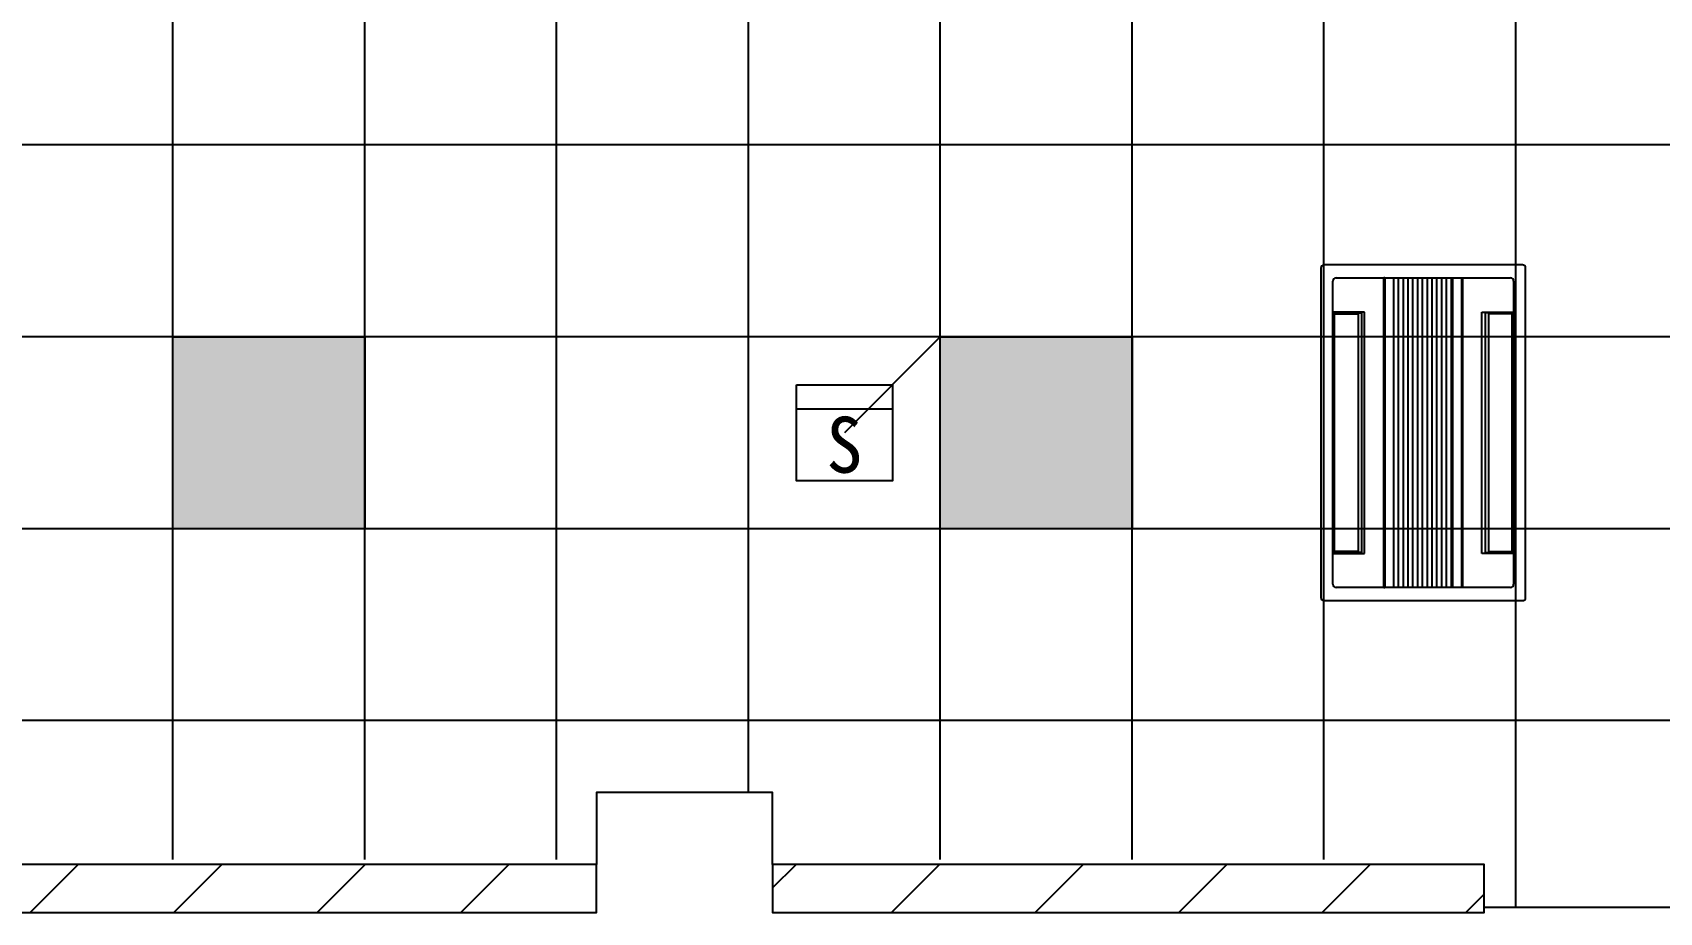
# Model space of a CAD drawing. Header units: millimetres. Extents: x 11242 to 497835, y 4200 to 105100.
# Drawn here: x 268661 to 273749, y 42800 to 45551 of the extents above; entities that cross this region are included whole.
import ezdxf
from ezdxf.enums import TextEntityAlignment as Align
from ezdxf.xclip import XClip

# ---------------------------------------------------------------- set-up
doc = ezdxf.new("R2010")
doc.units = ezdxf.units.MM
doc.header["$LTSCALE"] = 200
doc.header["$XCLIPFRAME"] = 0
doc.linetypes.add('CONTINOUS', pattern=[0])
for name, color, linetype in [('# LG-AIRCON', 240, 'Continuous'), ('# LIGHT - LED', 6, 'Continuous'), ('# 냉난방설비', 4, 'Continuous'), ('# 커텐박스', 1, 'CONTINOUS'), ('# 화재탐지설비', 7, 'Continuous'), ('CEIL-7', 7, 'Continuous'), ('CEIL-암면흡음텍스', 251, 'Continuous'), ('sol254', 254, 'Continuous'), ('SYMBOL', 2, 'Continuous')]:
    doc.layers.add(name, color=color, linetype=linetype)
doc.layers.add('Defpoint', color=137, linetype='Continuous', plot=False)
doc.styles.add('1', font='DotumChe.ttf')

# ---------------------------------------------------------------- blocks, each defined once
blk = doc.blocks.new('zw$F231')
at = {"layer": 'sol254'}
blk.add_hatch(color=256, dxfattribs=at).paths.add_polyline_path([(-300, 300), (-300, -300), (300, -300), (300, 300)])
at = {"layer": '# LIGHT - LED'}
blk.add_lwpolyline([(-300, 300), (300, 300), (300, -300), (-300, -300)], close=True, dxfattribs=at)
blk = doc.blocks.new('조명설비')
at = {"layer": '# LIGHT - LED'}
for p in [(269400, -74500), (271800, -74500)]:
    blk.add_blockref('zw$F231', p, dxfattribs=at)
blk = doc.blocks.new('FF3')
at = {"layer": '# 화재탐지설비'}
blk.add_line((-1.5, 0.75), (1.5, 0.75), dxfattribs=at)
blk.add_lwpolyline([(-1.5, 1.5), (1.5, 1.5), (1.5, -1.5), (-1.5, -1.5), (-1.5, 1.5)], dxfattribs=at)
at = {"layer": 'Defpoint'}
blk.add_line((3, 3), (0, 0), dxfattribs=at)
at = {"layer": 'SYMBOL', "color": 1, "style": '1'}
blk.add_text('S', height=1.75, dxfattribs=at).set_placement((0, -0.375), align=Align.MIDDLE)
blk = doc.blocks.new('자동화재탐지설비')
at = {"layer": '# 화재탐지설비', "xscale": 100, "yscale": 100, "zscale": 100}
blk.add_blockref('FF3', (271033.3, -74666.7), dxfattribs=at)
blk = doc.blocks.new('ID_C_2_S_T')
at = {"layer": '# LG-AIRCON'}
for points in [[(-474, 123), (-474, 120), (474, 120), (474, 123)], [(-474, -120), (-474, -123), (474, -123), (474, -120)]]:
    blk.add_hatch(color=0, dxfattribs=at).paths.add_polyline_path(points)
at = {"layer": '# LG-AIRCON', "color": 0}
for p, q in [((-525, 310), (-525, -310)), ((515, 320), (-515, 320)), ((525, -310), (525, 310)), ((-484, -272.5), (-484, 272.5)), ((-474, 282.5), (474, 282.5)), ((-377.4, 183.4), (-377.4, 282.5)), ((-374.4, 279.5), (-374.4, 193.4)), ((374.4, 279.5), (-374.4, 279.5)), ((-371.4, 277.5), (-371.4, 203.4)), ((371.4, 277.5), (-371.4, 277.5)), ((371.4, 203.4), (371.4, 277.5)), ((374.4, 193.4), (374.4, 279.5)), ((377.4, 282.5), (377.4, 183.4)), ((484, 272.5), (484, -272.5)), ((377.4, 183.4), (-377.4, 183.4)), ((-374.4, 193.4), (374.4, 193.4)), ((-371.4, 203.4), (371.4, 203.4)), ((-484, 123), (484, 123)), ((484, 120), (-484, 120)), ((484, 92.3), (-484, 92.3)), ((-484, 91.7), (484, 91.7)), ((484, 87.7), (-484, 87.7)), ((484, 72.7), (-484, 72.7)), ((484, 57.7), (-484, 57.7)), ((484, 42.7), (-484, 42.7)), ((484, 27.7), (-484, 27.7)), ((484, 12.7), (-484, 12.7)), ((484, -2.3), (-484, -2.3)), ((484, -17.3), (-484, -17.3)), ((484, -32.3), (-484, -32.3)), ((484, -47.3), (-484, -47.3)), ((484, -62.3), (-484, -62.3)), ((484, -77.3), (-484, -77.3)), ((484, -92.3), (-484, -92.3)), ((-484, -120), (484, -120)), ((-484, -123), (-484, -120)), ((484, -123), (-484, -123)), ((484, -123), (484, -120)), ((377.4, -183.4), (-377.4, -183.4)), ((-377.4, -183.4), (-377.4, -282.5)), ((-374.4, -279.5), (-374.4, -193.4)), ((-374.4, -193.4), (374.4, -193.4)), ((-371.4, -277.5), (-371.4, -203.4)), ((-371.4, -203.4), (371.4, -203.4)), ((371.4, -203.4), (371.4, -277.5)), ((374.4, -193.4), (374.4, -279.5)), ((377.4, -282.5), (377.4, -183.4)), ((474, -282.5), (-474, -282.5)), ((374.4, -279.5), (-374.4, -279.5)), ((371.4, -277.5), (-371.4, -277.5)), ((-515, -320), (515, -320))]:
    blk.add_line(p, q, dxfattribs=at)
for points in [[(484, 120), (-484, 120), (-484, 123), (484, 123)], [(-484, -123), (484, -123), (484, -120), (-484, -120)]]:
    blk.add_lwpolyline(points, close=True, dxfattribs=at)
for centre, start, end in [((-515, 310), 90, 180), ((515, 310), 0, 90), ((-474, 272.5), 90, 180), ((474, 272.5), 0, 90), ((-474, -272.5), 180, 270), ((474, -272.5), 270, 0), ((-515, -310), 180, 270), ((515, -310), 270, 0)]:
    blk.add_arc(centre, 10, start, end, dxfattribs=at)
blk = doc.blocks.new('냉난방설비')
at = {"layer": '# 냉난방설비', "color": 8, "rotation": 270}
blk.add_blockref('ID_C_2_S_T', (273010.6, -74500), dxfattribs=at)
blk = doc.blocks.new('C-6x6_1f')
for p, q in [((-43747, -324623.4), (-43747, -303023.4)), ((-43147, -324623.4), (-43147, -303023.4)), ((-42547, -324623.4), (-42547, -303023.4)), ((-41947, -324623.4), (-41947, -303023.4)), ((-41947, -324623.4), (-41947, -303023.4)), ((-41347, -324623.4), (-41347, -303023.4)), ((-40747, -324623.4), (-40747, -303023.4)), ((-40147, -324623.4), (-40147, -303023.4)), ((-39547, -324623.4), (-39547, -303023.4)), ((-38947, -324623.4), (-38947, -303023.4)), ((-38347, -324623.4), (-38347, -303023.4)), ((-37747, -324623.4), (-37747, -303023.4)), ((-37147, -324623.4), (-37147, -303023.4)), ((-41947, -320423.4), (-49147, -320423.4)), ((-34747, -320423.4), (-41947, -320423.4)), ((-41947, -321023.4), (-49147, -321023.4)), ((-34747, -321023.4), (-41947, -321023.4)), ((-41947, -321623.4), (-49147, -321623.4)), ((-34747, -321623.4), (-41947, -321623.4)), ((-41947, -322223.4), (-49147, -322223.4)), ((-34747, -322223.4), (-41947, -322223.4))]:
    blk.add_line(p, q)

msp = doc.modelspace()

# ---------------------------------------------------------------- block references
msp.add_blockref('조명설비', (0, 118800))

# ---------------------------------------------------------------- next in the draw order: hatches: boundary and pattern name
at = {"layer": '# 커텐박스'}
h = msp.add_hatch(dxfattribs=at)
h.set_pattern_fill('ANSI31', color=9, scale=100)
h.paths.add_polyline_path([(270425, 42950), (268200, 42950), (268200, 42800), (270425, 42800)])
h = msp.add_hatch(dxfattribs=at)
h.set_pattern_fill('ANSI31', color=9, scale=100)
h.paths.add_polyline_path([(273201.2, 42950.2), (270975, 42950.2), (270975, 42800), (273201.2, 42800)])

# ---------------------------------------------------------------- next in the draw order: linework, layer by layer
for points in [[(270425, 42950), (268200, 42950), (268200, 42800), (270425, 42800)], [(273201.2, 42950.2), (270975, 42950.2), (270975, 42800), (273201.2, 42800)]]:
    msp.add_lwpolyline(points, close=True, dxfattribs=at)
at = {"layer": 'CEIL-7'}
msp.add_lwpolyline([(270300, 69200.3), (270300, 45875.3), (280950, 45875.3), (280950, 43175.3), (280425, 43175.3), (280425, 42950.2), (277198.8, 42950.2), (277198.8, 42815), (273201.2, 42815), (273201.2, 42950.2), (270975, 42950.2), (270975, 43175.3), (270425, 43175.3), (270425, 42950), (268200, 42950)], dxfattribs=at)

# ---------------------------------------------------------------- next in the draw order: block references
for name, p in [('자동화재탐지설비', (166.7, 118966.7)), ('냉난방설비', (0, 118800))]:
    msp.add_blockref(name, p)
at = {"layer": 'CEIL-암면흡음텍스'}
ref = msp.add_blockref('C-6x6_1f', (312847, 365623.4), dxfattribs=at)
XClip(ref).set_block_clipping_path([(-44646.9790898738, -322658.1999318774), (-44646.9790898737, -305548.1999180664), (-47046.9790898737, -305548.1999180664), (-47046.9790898736, -305973.1999180662), (-48296.9790898722, -305973.1999180663), (-48296.9790898722, -303548.1999180664), (-45296.9790898737, -303548.1999180664), (-45296.9790898737, -304048.1999180681), (-44646.9790898737, -304048.1999180681), (-44646.5353875862, -292423.1999679231), (-42421.9790898737, -292423.4499304554), (-42421.9790898737, -292998.1999180662), (-41871.9790898737, -292998.1999180662), (-41871.9790898737, -292423.4499304554), (-32421.9790898737, -292423.4499304554), (-32421.9790898733, -292998.0749242609), (-32011.9790898744, -292998.3249118712), (-32011.9790898735, -293158.199893286), (-32011.9790898735, -296423.1999180665), (-42546.9791048045, -296423.1999180665), (-42546.9790898735, -319748.1999180674), (-31896.9790559213, -319748.1999180657), (-31896.9790397005, -322448.1999180666), (-32421.9790898735, -322448.1999180666), (-32421.9790898735, -322658.1999318774), (-35648.1669723085, -322658.1999318774), (-35648.1669723085, -322808.4499304545), (-39645.7912074402, -322808.4499304545), (-39645.7912074402, -322658.1999318774), (-41871.9790898737, -322658.1999318774), (-41871.9790898737, -322448.1999180666), (-42421.9790898737, -322448.1999180666), (-42421.9790898737, -322658.1999318774)])
ref = msp.add_blockref('C-6x6_1f', (310547, 357023.4), dxfattribs=at)
XClip(ref).set_block_clipping_path([(-29596.980351819, -300845.949930455), (-30121.9803949631, -300845.949930455), (-30121.9803949631, -301398.449930455), (-29596.980351819, -301398.449930455), (-29596.980351819, -307598.449930455), (-40146.9803949629, -307598.449930455), (-40146.980394963, -292223.4499304555), (-29561.9803518183, -292223.449960526), (-29561.9803021366, -292413.4499605259), (-29446.9803518191, -292413.4499304554), (-29446.9803518191, -294093.449930455), (-29596.9803518191, -294093.449930455)])

doc.saveas('drawing.dxf')
